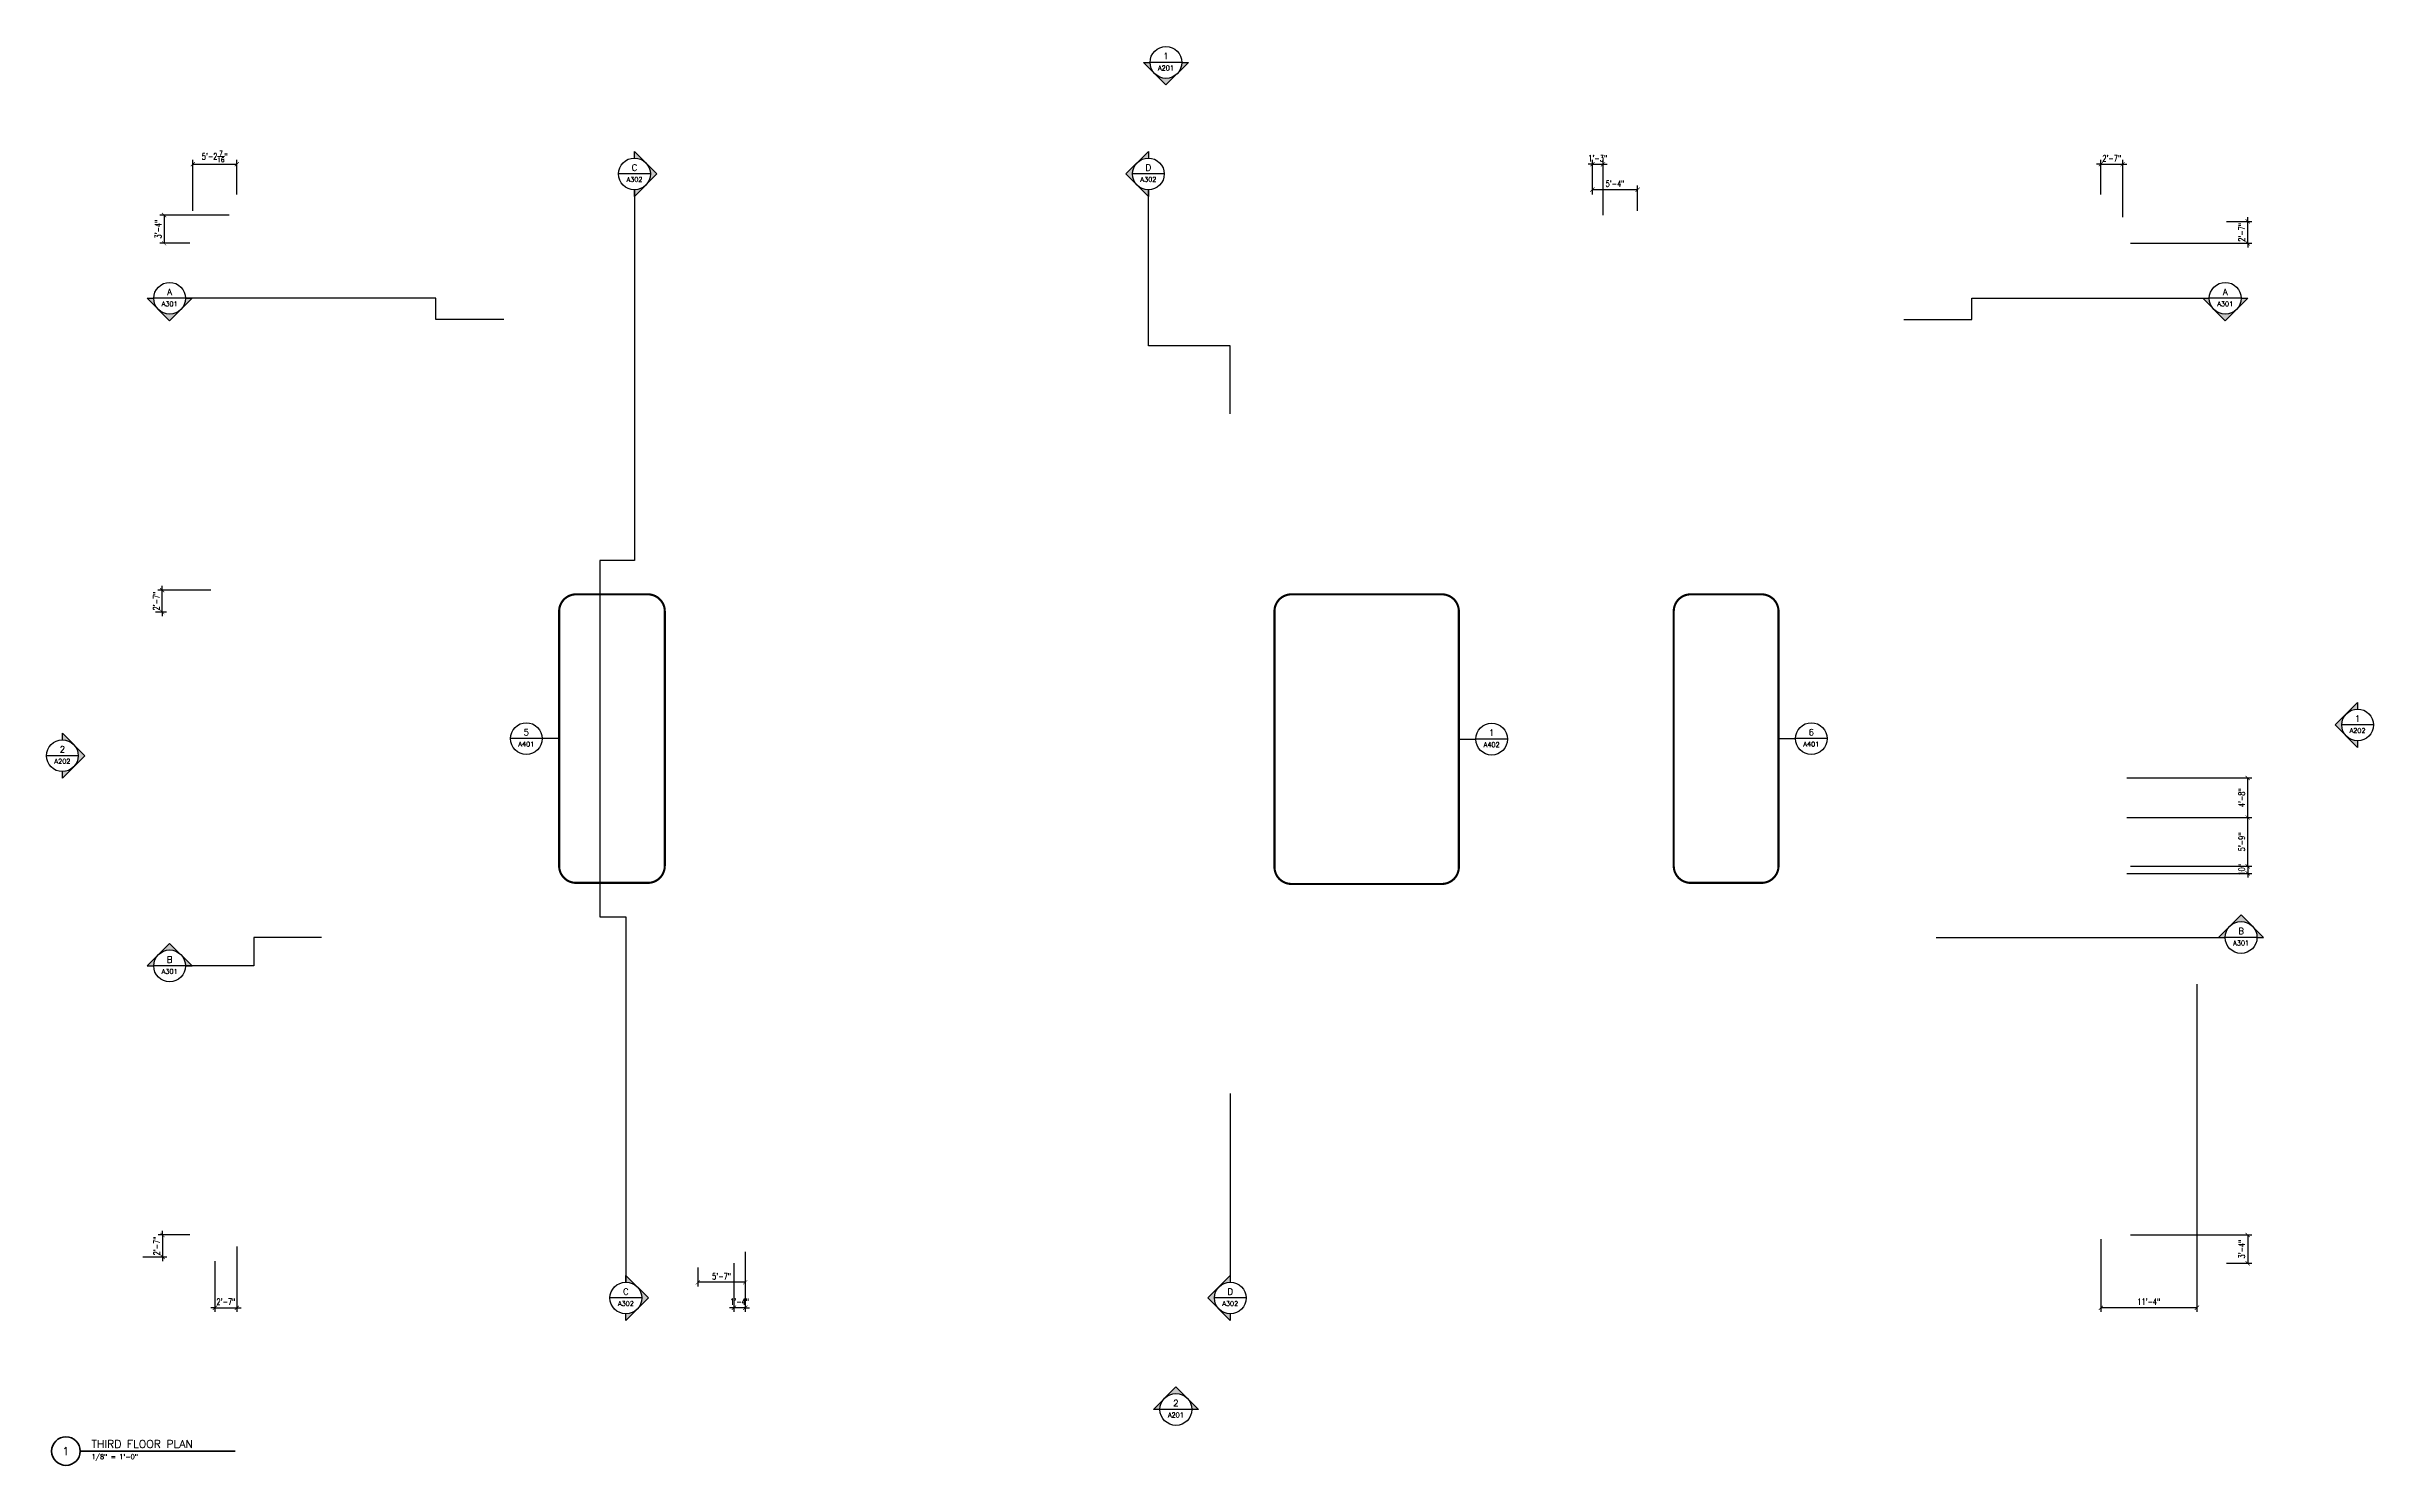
# Model space of a CAD drawing. Header units: inches. Extents: x -390 to 2906, y -206 to 1802.
import ezdxf
from ezdxf.enums import TextEntityAlignment as Align

# ---------------------------------------------------------------- set-up
doc = ezdxf.new("R2010")
doc.units = ezdxf.units.IN
doc.header["$LTSCALE"] = 0.5
doc.header["$MEASUREMENT"] = 0
doc.linetypes.add('DASHED2', pattern=[0.375, 0.25, -0.125])
doc.layers.get('0').update_dxf_attribs({"lineweight": 18})
doc.layers.get('Defpoints').update_dxf_attribs({"color": 140, "lineweight": 18})
for name, color, linetype, lineweight in [('A-Anno-Dims', 211, 'Continuous', 18), ('A-Detl-Iden', 151, 'Continuous', 25), ('A-Elev-Iden', 151, 'Continuous', 25), ('A-Sect-Iden', 191, 'Continuous', 25), ('G-Anno-Ttlb', 213, 'Continuous', 50)]:
    doc.layers.add(name, color=color, linetype=linetype, lineweight=lineweight)
doc.layers.add('G-Anno-Nplt', color=140, linetype='Continuous', lineweight=18, plot=False)
doc.styles.add('Arch-Dim', font='romans.shx', dxfattribs={"width": 0.75})
doc.styles.add('RomanS', font='romans.shx')
doc.dimstyles.new('Aec-Arch-I-96', dxfattribs={"dimscale": 96, "dimtxt": 0.09375, "dimasz": 0.0625, "dimexe": 0.0625, "dimexo": 0.0625, "dimgap": 0.03125, "dimtad": 1, "dimdec": 4, "dimzin": 3, "dimdsep": 46, "dimlunit": 4, "dimtxsty": 'Arch-Dim', "dimblk": 'ARCHTICK', "dimcen": 0.09375, "dimazin": 2, "dimtfac": 0.75, "dimtdec": 4, "dimtix": 1, "dimtmove": 2, "dimatfit": 2, "dimfxl": 1, "dimtolj": 1, "dimtzin": 0, "dimarcsym": 0})

# ---------------------------------------------------------------- blocks, each defined once
blk = doc.blocks.new('_ArchTick')
at = {"color": 0, "linetype": 'ByBlock', "const_width": 0.15}
blk.add_lwpolyline([(-0.5, -0.5), (0.5, 0.5)], dxfattribs=at)
blk = doc.blocks.new('Anno_Detail_A2')
at = {"color": 0, "linetype": 'ByBlock', "lineweight": -2}
blk.add_line((2.5, 0), (-2.5, 0), dxfattribs=at)
blk.add_circle((0, 0), 2.5, dxfattribs=at)
at = {"color": 0, "linetype": 'ByBlock', "lineweight": -2, "style": 'RomanS'}
blk.add_attdef('NUMBER', text='', height=1, dxfattribs=at).set_placement((0, 0.5), align=Align.CENTER)
blk.add_attdef('SHEET', text='', height=0.75, dxfattribs=at).set_placement((0, -0.5), align=Align.TOP_CENTER)
blk = doc.blocks.new('*D21')
at = {"layer": 'A-Anno-Dims', "color": 0, "lineweight": -2, "transparency": 16777216}
for p, q in [((-186.5, 120), (-231.2, 120)), ((-225.2, 120), (-225.2, 126)), ((-225.2, 120), (-225.2, 89)), ((-253, 89), (-219.2, 89)), ((-225.2, 89), (-225.2, 83))]:
    blk.add_line(p, q, dxfattribs=at)
at = {"layer": 'Defpoints', "color": 0, "transparency": 16777216}
for p in [(-180.5, 120, -352), (-259, 89), (-225.2, 89)]:
    blk.add_point(p, dxfattribs=at)
at = {"layer": 'A-Anno-Dims', "color": 0, "lineweight": -2, "transparency": 16777216, "xscale": 6, "yscale": 6, "zscale": 6}
for p, rotation in [((-225.2, 120), 270), ((-225.2, 89), 90)]:
    blk.add_blockref('_ArchTick', p, dxfattribs=dict(at, rotation=rotation))
at = {"layer": 'A-Anno-Dims', "color": 0, "transparency": 16777216, "insert": (-233.6, 104.5), "char_height": 9, "attachment_point": 5, "rotation": 90, "style": 'Arch-Dim'}
blk.add_mtext('\\A1;2\'-7"', dxfattribs=at)
blk = doc.blocks.new('*D22')
at = {"layer": 'A-Anno-Dims', "color": 0, "lineweight": -2, "transparency": 16777216}
for p, q in [((-157, 1033), (-231.7, 1033)), ((-225.7, 1033), (-225.7, 1039)), ((-225.7, 1002), (-225.7, 1033)), ((-235, 1002), (-219.7, 1002)), ((-225.7, 1002), (-225.7, 996))]:
    blk.add_line(p, q, dxfattribs=at)
at = {"layer": 'Defpoints', "color": 0, "transparency": 16777216}
for p in [(-225.7, 1033), (-151, 1033), (-241, 1002, -352)]:
    blk.add_point(p, dxfattribs=at)
at = {"layer": 'A-Anno-Dims', "color": 0, "lineweight": -2, "transparency": 16777216, "xscale": 6, "yscale": 6, "zscale": 6}
for p, rotation in [((-225.7, 1033), 270), ((-225.7, 1002), 90)]:
    blk.add_blockref('_ArchTick', p, dxfattribs=dict(at, rotation=rotation))
at = {"layer": 'A-Anno-Dims', "color": 0, "transparency": 16777216, "insert": (-234.1, 1017.5), "char_height": 9, "attachment_point": 5, "rotation": 90, "style": 'Arch-Dim'}
blk.add_mtext('\\A1;2\'-7"', dxfattribs=at)
blk = doc.blocks.new('*D23')
at = {"layer": 'A-Anno-Dims', "color": 0, "lineweight": -2, "transparency": 16777216}
for p, q in [((-131, 1564), (-229, 1564)), ((-223, 1564), (-223, 1524)), ((-186.5, 1524), (-229, 1524))]:
    blk.add_line(p, q, dxfattribs=at)
at = {"layer": 'Defpoints', "color": 0, "transparency": 16777216}
for p in [(-125, 1564, -352), (-223, 1524), (-180.5, 1524, -352)]:
    blk.add_point(p, dxfattribs=at)
at = {"layer": 'A-Anno-Dims', "color": 0, "lineweight": -2, "transparency": 16777216, "xscale": 6, "yscale": 6, "zscale": 6}
for p, rotation in [((-223, 1564), 90), ((-223, 1524), 270)]:
    blk.add_blockref('_ArchTick', p, dxfattribs=dict(at, rotation=rotation))
at = {"layer": 'A-Anno-Dims', "color": 0, "transparency": 16777216, "insert": (-231.4, 1544), "char_height": 9, "attachment_point": 5, "rotation": 90, "style": 'Arch-Dim'}
blk.add_mtext('\\A1;3\'-4"', dxfattribs=at)
blk = doc.blocks.new('*D24')
at = {"layer": 'A-Anno-Dims', "color": 0, "lineweight": -2, "transparency": 16777216}
for p, q in [((-182.4, 1570), (-182.4, 1642)), ((-182.4, 1636), (-120, 1636)), ((-120, 1593), (-120, 1642))]:
    blk.add_line(p, q, dxfattribs=at)
at = {"layer": 'Defpoints', "color": 0, "transparency": 16777216}
for p in [(-120, 1636), (-120, 1587, -352), (-182.4, 1564, -352)]:
    blk.add_point(p, dxfattribs=at)
at = {"layer": 'A-Anno-Dims', "color": 0, "lineweight": -2, "transparency": 16777216, "xscale": 6, "yscale": 6, "zscale": 6, "rotation": 180}
blk.add_blockref('_ArchTick', (-182.4, 1636), dxfattribs=at)
at = {"layer": 'A-Anno-Dims', "color": 0, "lineweight": -2, "transparency": 16777216, "xscale": 6, "yscale": 6, "zscale": 6}
blk.add_blockref('_ArchTick', (-120, 1636), dxfattribs=at)
at = {"layer": 'A-Anno-Dims', "color": 0, "transparency": 16777216, "insert": (-151.2, 1646.9), "char_height": 9, "attachment_point": 5, "style": 'Arch-Dim'}
blk.add_mtext('\\A1;5\'-2{\\H0.750000x;\\S7/16;}"', dxfattribs=at)
blk = doc.blocks.new('*D25')
at = {"layer": 'A-Anno-Dims', "color": 0, "lineweight": -2, "transparency": 16777216}
for p, q in [((1800, 1636), (1794, 1636)), ((1800, 1593), (1800, 1642)), ((1800, 1636), (1815, 1636)), ((1815, 1564), (1815, 1642)), ((1815, 1636), (1821, 1636))]:
    blk.add_line(p, q, dxfattribs=at)
at = {"layer": 'Defpoints', "color": 0, "transparency": 16777216}
for p in [(1815, 1636), (1800, 1587, -352), (1815, 1558)]:
    blk.add_point(p, dxfattribs=at)
at = {"layer": 'A-Anno-Dims', "color": 0, "lineweight": -2, "transparency": 16777216, "xscale": 6, "yscale": 6, "zscale": 6}
blk.add_blockref('_ArchTick', (1800, 1636), dxfattribs=at)
at = {"layer": 'A-Anno-Dims', "color": 0, "lineweight": -2, "transparency": 16777216, "xscale": 6, "yscale": 6, "zscale": 6, "rotation": 180}
blk.add_blockref('_ArchTick', (1815, 1636), dxfattribs=at)
at = {"layer": 'A-Anno-Dims', "color": 0, "transparency": 16777216, "insert": (1807.5, 1644.4), "char_height": 9, "attachment_point": 5, "style": 'Arch-Dim'}
blk.add_mtext('\\A1;1\'-3"', dxfattribs=at)
blk = doc.blocks.new('*D26')
at = {"layer": 'A-Anno-Dims', "color": 0, "lineweight": -2, "transparency": 16777216}
for p, q in [((1800, 1599), (1800, 1606)), ((1800, 1600), (1864, 1600)), ((1864, 1570), (1864, 1606))]:
    blk.add_line(p, q, dxfattribs=at)
at = {"layer": 'Defpoints', "color": 0, "transparency": 16777216}
for p in [(1800, 1593, -352), (1864, 1600), (1864, 1564, -352)]:
    blk.add_point(p, dxfattribs=at)
at = {"layer": 'A-Anno-Dims', "color": 0, "lineweight": -2, "transparency": 16777216, "xscale": 6, "yscale": 6, "zscale": 6, "rotation": 180}
blk.add_blockref('_ArchTick', (1800, 1600), dxfattribs=at)
at = {"layer": 'A-Anno-Dims', "color": 0, "lineweight": -2, "transparency": 16777216, "xscale": 6, "yscale": 6, "zscale": 6}
blk.add_blockref('_ArchTick', (1864, 1600), dxfattribs=at)
at = {"layer": 'A-Anno-Dims', "color": 0, "transparency": 16777216, "insert": (1832, 1608.4), "char_height": 9, "attachment_point": 5, "style": 'Arch-Dim'}
blk.add_mtext('\\A1;5\'-4"', dxfattribs=at)
blk = doc.blocks.new('*D27')
at = {"layer": 'A-Anno-Dims', "color": 0, "lineweight": -2, "transparency": 16777216}
for p, q in [((2520, 1636), (2514, 1636)), ((2520, 1593), (2520, 1642)), ((2520, 1636), (2551, 1636)), ((2551, 1561), (2551, 1642)), ((2551, 1636), (2557, 1636))]:
    blk.add_line(p, q, dxfattribs=at)
at = {"layer": 'Defpoints', "color": 0, "transparency": 16777216}
for p in [(2551, 1636), (2520, 1587, -352), (2551, 1555)]:
    blk.add_point(p, dxfattribs=at)
at = {"layer": 'A-Anno-Dims', "color": 0, "lineweight": -2, "transparency": 16777216, "xscale": 6, "yscale": 6, "zscale": 6}
blk.add_blockref('_ArchTick', (2520, 1636), dxfattribs=at)
at = {"layer": 'A-Anno-Dims', "color": 0, "lineweight": -2, "transparency": 16777216, "xscale": 6, "yscale": 6, "zscale": 6, "rotation": 180}
blk.add_blockref('_ArchTick', (2551, 1636), dxfattribs=at)
at = {"layer": 'A-Anno-Dims', "color": 0, "transparency": 16777216, "insert": (2535.5, 1644.4), "char_height": 9, "attachment_point": 5, "style": 'Arch-Dim'}
blk.add_mtext('\\A1;2\'-7"', dxfattribs=at)
blk = doc.blocks.new('*D28')
at = {"layer": 'A-Anno-Dims', "color": 0, "lineweight": -2, "transparency": 16777216}
for p, q in [((2698, 1555), (2734, 1555)), ((2728, 1555), (2728, 1561)), ((2728, 1524), (2728, 1555)), ((2562, 1524), (2734, 1524)), ((2728, 1524), (2728, 1518))]:
    blk.add_line(p, q, dxfattribs=at)
at = {"layer": 'Defpoints', "color": 0, "transparency": 16777216}
for p in [(2692, 1555), (2728, 1555), (2556, 1524, -352)]:
    blk.add_point(p, dxfattribs=at)
at = {"layer": 'A-Anno-Dims', "color": 0, "lineweight": -2, "transparency": 16777216, "xscale": 6, "yscale": 6, "zscale": 6}
for p, rotation in [((2728, 1555), 270), ((2728, 1524), 90)]:
    blk.add_blockref('_ArchTick', p, dxfattribs=dict(at, rotation=rotation))
at = {"layer": 'A-Anno-Dims', "color": 0, "transparency": 16777216, "insert": (2719.6, 1539.5), "char_height": 9, "attachment_point": 5, "rotation": 90, "style": 'Arch-Dim'}
blk.add_mtext('\\A1;2\'-7"', dxfattribs=at)
blk = doc.blocks.new('*D29')
at = {"layer": 'A-Anno-Dims', "color": 0, "lineweight": -2, "transparency": 16777216}
for p, q in [((2557, 632), (2734, 632)), ((2562, 642), (2734, 642)), ((2728, 642), (2728, 648)), ((2728, 642), (2728, 632)), ((2728, 632), (2728, 626))]:
    blk.add_line(p, q, dxfattribs=at)
at = {"layer": 'Defpoints', "color": 0, "transparency": 16777216}
for p in [(2551, 632), (2556, 642, -352), (2728, 632)]:
    blk.add_point(p, dxfattribs=at)
at = {"layer": 'A-Anno-Dims', "color": 0, "lineweight": -2, "transparency": 16777216, "xscale": 6, "yscale": 6, "zscale": 6}
for p, rotation in [((2728, 642), 270), ((2728, 632), 90)]:
    blk.add_blockref('_ArchTick', p, dxfattribs=dict(at, rotation=rotation))
at = {"layer": 'A-Anno-Dims', "color": 0, "transparency": 16777216, "insert": (2719.6, 637), "char_height": 9, "attachment_point": 5, "rotation": 90, "style": 'Arch-Dim'}
blk.add_mtext('\\A1;10"', dxfattribs=at)
blk = doc.blocks.new('*D30')
at = {"layer": 'A-Anno-Dims', "color": 0, "lineweight": -2, "transparency": 16777216}
for p, q in [((2557, 711), (2734, 711)), ((2728, 642), (2728, 711)), ((2562, 642), (2734, 642))]:
    blk.add_line(p, q, dxfattribs=at)
at = {"layer": 'Defpoints', "color": 0, "transparency": 16777216}
for p in [(2551, 711), (2728, 711), (2556, 642, -352)]:
    blk.add_point(p, dxfattribs=at)
at = {"layer": 'A-Anno-Dims', "color": 0, "lineweight": -2, "transparency": 16777216, "xscale": 6, "yscale": 6, "zscale": 6}
for p, rotation in [((2728, 711), 90), ((2728, 642), 270)]:
    blk.add_blockref('_ArchTick', p, dxfattribs=dict(at, rotation=rotation))
at = {"layer": 'A-Anno-Dims', "color": 0, "transparency": 16777216, "insert": (2719.6, 676.5), "char_height": 9, "attachment_point": 5, "rotation": 90, "style": 'Arch-Dim'}
blk.add_mtext('\\A1;5\'-9"', dxfattribs=at)
blk = doc.blocks.new('*D31')
at = {"layer": 'A-Anno-Dims', "color": 0, "lineweight": -2, "transparency": 16777216}
for p, q in [((2557, 767), (2734, 767)), ((2728, 711), (2728, 767)), ((2557, 711), (2734, 711))]:
    blk.add_line(p, q, dxfattribs=at)
at = {"layer": 'Defpoints', "color": 0, "transparency": 16777216}
for p in [(2551, 767), (2728, 767), (2551, 711)]:
    blk.add_point(p, dxfattribs=at)
at = {"layer": 'A-Anno-Dims', "color": 0, "lineweight": -2, "transparency": 16777216, "xscale": 6, "yscale": 6, "zscale": 6}
for p, rotation in [((2728, 767), 90), ((2728, 711), 270)]:
    blk.add_blockref('_ArchTick', p, dxfattribs=dict(at, rotation=rotation))
at = {"layer": 'A-Anno-Dims', "color": 0, "transparency": 16777216, "insert": (2719.6, 739), "char_height": 9, "attachment_point": 5, "rotation": 90, "style": 'Arch-Dim'}
blk.add_mtext('\\A1;4\'-8"', dxfattribs=at)
blk = doc.blocks.new('*D32')
at = {"layer": 'A-Anno-Dims', "color": 0, "lineweight": -2, "transparency": 16777216}
for p, q in [((2562, 120), (2734, 120)), ((2728, 120), (2728, 80)), ((2698, 80), (2734, 80))]:
    blk.add_line(p, q, dxfattribs=at)
at = {"layer": 'Defpoints', "color": 0, "transparency": 16777216}
for p in [(2556, 120, -352), (2692, 80), (2728, 80)]:
    blk.add_point(p, dxfattribs=at)
at = {"layer": 'A-Anno-Dims', "color": 0, "lineweight": -2, "transparency": 16777216, "xscale": 6, "yscale": 6, "zscale": 6}
for p, rotation in [((2728, 120), 90), ((2728, 80), 270)]:
    blk.add_blockref('_ArchTick', p, dxfattribs=dict(at, rotation=rotation))
at = {"layer": 'A-Anno-Dims', "color": 0, "transparency": 16777216, "insert": (2719.6, 100), "char_height": 9, "attachment_point": 5, "rotation": 90, "style": 'Arch-Dim'}
blk.add_mtext('\\A1;3\'-4"', dxfattribs=at)
blk = doc.blocks.new('*D33')
at = {"layer": 'A-Anno-Dims', "color": 0, "lineweight": -2, "transparency": 16777216}
for p, q in [((2656, 475.3), (2656, 11)), ((2520, 114), (2520, 11)), ((2656, 17), (2520, 17))]:
    blk.add_line(p, q, dxfattribs=at)
at = {"layer": 'Defpoints', "color": 0, "transparency": 16777216}
for p in [(2656, 481.3, -208.8), (2520, 120, -352), (2520, 17)]:
    blk.add_point(p, dxfattribs=at)
at = {"layer": 'A-Anno-Dims', "color": 0, "lineweight": -2, "transparency": 16777216, "xscale": 6, "yscale": 6, "zscale": 6, "rotation": 180}
blk.add_blockref('_ArchTick', (2520, 17), dxfattribs=at)
at = {"layer": 'A-Anno-Dims', "color": 0, "lineweight": -2, "transparency": 16777216, "xscale": 6, "yscale": 6, "zscale": 6}
blk.add_blockref('_ArchTick', (2656, 17), dxfattribs=at)
at = {"layer": 'A-Anno-Dims', "color": 0, "transparency": 16777216, "insert": (2588, 25.4), "char_height": 9, "attachment_point": 5, "style": 'Arch-Dim'}
blk.add_mtext('\\A1;11\'-4"', dxfattribs=at)
blk = doc.blocks.new('*D34')
at = {"layer": 'A-Anno-Dims', "color": 0, "lineweight": -2, "transparency": 16777216}
for p, q in [((-120, 103.8), (-120, 11)), ((-151, 83), (-151, 11)), ((-151, 17), (-157, 17)), ((-151, 17), (-120, 17)), ((-120, 17), (-114, 17))]:
    blk.add_line(p, q, dxfattribs=at)
at = {"layer": 'Defpoints', "color": 0, "transparency": 16777216}
for p in [(-120, 109.8), (-151, 89), (-120, 17)]:
    blk.add_point(p, dxfattribs=at)
at = {"layer": 'A-Anno-Dims', "color": 0, "lineweight": -2, "transparency": 16777216, "xscale": 6, "yscale": 6, "zscale": 6}
blk.add_blockref('_ArchTick', (-151, 17), dxfattribs=at)
at = {"layer": 'A-Anno-Dims', "color": 0, "lineweight": -2, "transparency": 16777216, "xscale": 6, "yscale": 6, "zscale": 6, "rotation": 180}
blk.add_blockref('_ArchTick', (-120, 17), dxfattribs=at)
at = {"layer": 'A-Anno-Dims', "color": 0, "transparency": 16777216, "insert": (-135.5, 25.4), "char_height": 9, "attachment_point": 5, "style": 'Arch-Dim'}
blk.add_mtext('\\A1;2\'-7"', dxfattribs=at)
blk = doc.blocks.new('*D35')
at = {"layer": 'A-Anno-Dims', "color": 0, "lineweight": -2, "transparency": 16777216}
for p, q in [((584, 80), (584, 11)), ((600, 96), (600, 11)), ((584, 17), (578, 17)), ((600, 17), (584, 17)), ((600, 17), (606, 17))]:
    blk.add_line(p, q, dxfattribs=at)
at = {"layer": 'Defpoints', "color": 0, "transparency": 16777216}
for p in [(600, 102, -352), (584, 86), (584, 17)]:
    blk.add_point(p, dxfattribs=at)
at = {"layer": 'A-Anno-Dims', "color": 0, "lineweight": -2, "transparency": 16777216, "xscale": 6, "yscale": 6, "zscale": 6}
blk.add_blockref('_ArchTick', (584, 17), dxfattribs=at)
at = {"layer": 'A-Anno-Dims', "color": 0, "lineweight": -2, "transparency": 16777216, "xscale": 6, "yscale": 6, "zscale": 6, "rotation": 180}
blk.add_blockref('_ArchTick', (600, 17), dxfattribs=at)
at = {"layer": 'A-Anno-Dims', "color": 0, "transparency": 16777216, "insert": (592, 25.4), "char_height": 9, "attachment_point": 5, "style": 'Arch-Dim'}
blk.add_mtext('\\A1;1\'-4"', dxfattribs=at)
blk = doc.blocks.new('*D36')
at = {"layer": 'A-Anno-Dims', "color": 0, "lineweight": -2, "transparency": 16777216}
for p, q in [((533, 74), (533, 47)), ((600, 90), (600, 47)), ((600, 53), (533, 53))]:
    blk.add_line(p, q, dxfattribs=at)
at = {"layer": 'Defpoints', "color": 0, "transparency": 16777216}
for p in [(533, 80, -208.8), (600, 96, -352), (533, 53)]:
    blk.add_point(p, dxfattribs=at)
at = {"layer": 'A-Anno-Dims', "color": 0, "lineweight": -2, "transparency": 16777216, "xscale": 6, "yscale": 6, "zscale": 6, "rotation": 180}
blk.add_blockref('_ArchTick', (533, 53), dxfattribs=at)
at = {"layer": 'A-Anno-Dims', "color": 0, "lineweight": -2, "transparency": 16777216, "xscale": 6, "yscale": 6, "zscale": 6}
blk.add_blockref('_ArchTick', (600, 53), dxfattribs=at)
at = {"layer": 'A-Anno-Dims', "color": 0, "transparency": 16777216, "insert": (566.5, 61.4), "char_height": 9, "attachment_point": 5, "style": 'Arch-Dim'}
blk.add_mtext('\\A1;5\'-7"', dxfattribs=at)
blk = doc.blocks.new('Anno_Section_A2')
at = {"color": 0, "linetype": 'ByBlock', "lineweight": -2}
blk.add_line((2.5, 0), (-2.5, 0), dxfattribs=at)
blk.add_circle((0, 0), 2.5, dxfattribs=at)
at = {"color": 0, "linetype": 'ByBlock', "lineweight": -2, "style": 'RomanS'}
blk.add_attdef('NUMBER', text='', height=1, dxfattribs=at).set_placement((0, 0.5), align=Align.CENTER)
blk.add_attdef('SHEET', text='', height=0.75, dxfattribs=at).set_placement((0, -0.5), align=Align.TOP_CENTER)
blk = doc.blocks.new('Anno_Arrow_A2')
at = {"linetype": 'ByBlock', "lineweight": -2}
h = blk.add_hatch(color=0, dxfattribs=at)
h.paths.add_polyline_path([(-1.77, 1.77), (-3.54, 0), (-2.5, 0, -0.198912)])
h.paths.add_polyline_path([(0, 3.54), (-1.77, 1.77, -0.414214), (1.77, 1.77)])
h.paths.add_polyline_path([(2.37, 1.16), (2.25, 1.1, -0.114349), (2.5, 0), (3.54, 0)])
h.paths.add_polyline_path([(1.77, 1.77, -0.082683), (2.25, 1.1), (2.37, 1.16)])
at = {"color": 0, "linetype": 'ByBlock', "lineweight": -2}
blk.add_lwpolyline([(-2.5, 0), (-3.54, 0), (0, 3.54), (3.54, 0), (2.5, 0)], dxfattribs=at)
blk = doc.blocks.new('Anno_Elevation_A2')
at = {"color": 0, "linetype": 'ByBlock', "lineweight": -2}
blk.add_line((2.5, 0), (-2.5, 0), dxfattribs=at)
blk.add_circle((0, 0), 2.5, dxfattribs=at)
at = {"color": 0, "linetype": 'ByBlock', "lineweight": -2, "style": 'RomanS'}
blk.add_attdef('NUMBER', text='', height=1, dxfattribs=at).set_placement((0, 0.5), align=Align.CENTER)
blk.add_attdef('SHEET', text='', height=0.75, dxfattribs=at).set_placement((0, -0.5), align=Align.TOP_CENTER)
blk = doc.blocks.new('Anno_Title_A1')
at = {"color": 0, "linetype": 'ByBlock', "lineweight": -2}
blk.add_circle((0, 0), 2.25, dxfattribs=at)
blk.add_circle((0, 0), 2.25, dxfattribs=at)
at = {"color": 0, "linetype": 'ByBlock', "lineweight": -2, "style": 'RomanS'}
blk.add_attdef('NUMBER', text='', height=1.25, dxfattribs=at).set_placement((0, 0), align=Align.MIDDLE)
blk = doc.blocks.new('Anno_Title_T1')
at = {"color": 0, "linetype": 'ByBlock', "lineweight": -2, "style": 'RomanS'}
blk.add_attdef('TITLE', (2.75, 0.5), '', height=1.25, dxfattribs=at)
blk.add_attdef('SCALE', text='', height=0.75, dxfattribs=at).set_placement((2.75, -0.5), align=Align.TOP_LEFT)

msp = doc.modelspace()

# ---------------------------------------------------------------- linework, layer by layer
at = {"layer": 'A-Detl-Iden', "linetype": 'DASHED2', "const_width": 3, "flags": 128}
for points in [[(336.5, 642.5, 0.4142135624), (360.5, 618.5), (462.125, 618.5, 0.4142135624), (486.125, 642.5), (486.125, 1003, 0.4142135624), (462.125, 1027), (360.5, 1027, 0.4142135624), (336.5, 1003)], [(1349.625, 641, 0.4142135624), (1373.625, 617), (1586.776, 617, 0.4142135624), (1610.776, 641), (1610.776, 1003, 0.4142135624), (1586.776, 1027), (1373.625, 1027, 0.4142135624), (1349.625, 1003)], [(1915.125, 642.5, 0.4142135624), (1939.125, 618.5), (2039.5, 618.5, 0.4142135624), (2063.5, 642.5), (2063.5, 1003, 0.4142135624), (2039.5, 1027), (1939.125, 1027, 0.4142135624), (1915.125, 1003)]]:
    msp.add_lwpolyline(points, format="xyb", close=True, dxfattribs=at)
at = {"layer": 'A-Sect-Iden'}
for points in [[(443.1875, 1599.68019), (443.1875, 1074.66775), (394, 1074.66775), (394, 570.5), (431, 570.5), (431, 53.31981)], [(1287, 1282.72718), (1287, 1378.72718), (1171.05802, 1378.72718), (1171.05802, 1599.68019)], [(258.01936, 1416), (162.01936, 1416), (162.01936, 1446.125), (-192.68019, 1446.125)], [(2241.125, 1416), (2337.125, 1416), (2337.125, 1446.125), (2673.68019, 1446.125)], [(0.03651, 541.2099), (-95.96349, 541.2099), (-95.96349, 501), (-192.68019, 501)], [(2286.75, 541.2099), (2696.18019, 541.2099)], [(1287, 320.46582), (1287, 53.31981)]]:
    msp.add_lwpolyline(points, dxfattribs=at)
at = {"layer": 'G-Anno-Ttlb'}
msp.add_lwpolyline([(-341.75, -186, 2.4, 2.4, 0), (-122, -186, 2.4, 2.4, 0)], format="xyseb", dxfattribs=at)

# ---------------------------------------------------------------- block references
at = {"layer": 'A-Detl-Iden', "xscale": 9, "yscale": 9, "zscale": 9}
for p, values in [((290, 822.75), {'SHEET': 'A401', 'NUMBER': '5'}), ((1657.276, 822), {'SHEET': 'A402', 'NUMBER': '1'}), ((2110, 822.75), {'SHEET': 'A401', 'NUMBER': '6'})]:
    msp.add_blockref('Anno_Detail_A2', p, dxfattribs=at).add_auto_attribs(values)
at = {"layer": 'A-Elev-Iden', "xscale": 9, "yscale": 9, "zscale": 9}
for p, rotation in [((1195.9375, 1780), 180), ((2883.63652, 842.0625), 90), ((-367, 798.5625), 270)]:
    msp.add_blockref('Anno_Arrow_A2', p, dxfattribs=dict(at, rotation=rotation))
for p, values in [((1195.9375, 1780), {'SHEET': 'A201', 'NUMBER': '1'}), ((2883.63652, 842.0625), {'SHEET': 'A202', 'NUMBER': '1'}), ((-367, 798.5625), {'SHEET': 'A202', 'NUMBER': '2'}), ((1210, -127), {'SHEET': 'A201', 'NUMBER': '2'})]:
    msp.add_blockref('Anno_Elevation_A2', p, dxfattribs=at).add_auto_attribs(values)
msp.add_blockref('Anno_Arrow_A2', (1210, -127), dxfattribs=at)
at = {"layer": 'A-Sect-Iden', "yscale": 9, "zscale": 9}
for p, xscale, rotation in [((443.1875, 1622.18019), 9, 270), ((1171.05802, 1622.18019), 9, 90), ((-215.18019, 1446.125), 9, 180), ((2696.18019, 1446.125), 9, 180), ((-215.18019, 501), -9, 359.9999999999999), ((431, 30.81981), 9, 270), ((1287, 30.81981), 9, 90)]:
    msp.add_blockref('Anno_Arrow_A2', p, dxfattribs=dict(at, xscale=xscale, rotation=rotation))
at = {"layer": 'A-Sect-Iden', "xscale": 9, "yscale": 9, "zscale": 9}
for p, values in [((443.1875, 1622.18019), {'SHEET': 'A302', 'NUMBER': 'C'}), ((1171.05802, 1622.18019), {'SHEET': 'A302', 'NUMBER': 'D'}), ((-215.18019, 1446.125), {'SHEET': 'A301', 'NUMBER': 'A'}), ((2696.18019, 1446.125), {'SHEET': 'A301', 'NUMBER': 'A'}), ((2718.68019, 541.2099), {'SHEET': 'A301', 'NUMBER': 'B'}), ((-215.18019, 501), {'SHEET': 'A301', 'NUMBER': 'B'}), ((431, 30.81981), {'SHEET': 'A302', 'NUMBER': 'C'}), ((1287, 30.81981), {'SHEET': 'A302', 'NUMBER': 'D'})]:
    msp.add_blockref('Anno_Section_A2', p, dxfattribs=at).add_auto_attribs(values)
at = {"layer": 'A-Sect-Iden', "xscale": -9, "yscale": 9, "zscale": 9}
msp.add_blockref('Anno_Arrow_A2', (2718.68019, 541.2099), dxfattribs=at)
at = {"layer": 'G-Anno-Ttlb'}
ref = msp.add_blockref('Anno_Title_A1', (-362, -186, -352), dxfattribs=dict(at, xscale=9, yscale=9, zscale=9))
ref.add_attrib('NUMBER', '1', dxfattribs={"layer": '0', "color": 0, "linetype": 'ByBlock', "lineweight": -2, "height": 11.25, "style": 'Arch-Dim'}).set_placement((-362, -186, -352), align=Align.MIDDLE)
ref = msp.add_blockref('Anno_Title_T1', (-350.59243, -186, -335.2689), dxfattribs=dict(at, xscale=9, yscale=9, zscale=9))
ref.add_attrib('SCALE', '1/8" = 1\'-0"', dxfattribs={"layer": '0', "color": 0, "linetype": 'ByBlock', "lineweight": -2, "height": 6.75, "style": 'Arch-Dim'}).set_placement((-325.84243, -190.5, -335.2689), align=Align.TOP_LEFT)
ref.add_attrib('TITLE', 'THIRD FLOOR PLAN', (-325.84243, -181.5, -335.2689), dxfattribs={"layer": '0', "color": 0, "linetype": 'ByBlock', "lineweight": -2, "height": 11.25, "style": 'Arch-Dim'})

# ---------------------------------------------------------------- texts
at = {"layer": 'G-Anno-Nplt', "char_height": 9, "style": 'Arch-Dim'}
for insert, attachment_point in [((2071.43854, 1070.12115), 7), ((317.09464, 729.32287), 9)]:
    msp.add_mtext('\\A1;', dxfattribs=dict(at, insert=insert, attachment_point=attachment_point))

# ---------------------------------------------------------------- dimensions: what is measured, and where the dimension line sits
at = {"layer": 'A-Anno-Dims'}
for base, p1, p2, picture, middle in [((-120, 1636), (-182.41604, 1564, -352), (-120, 1587, -352), '*D24', (-151.20802, 1646.875)), ((1815, 1636), (1800, 1587, -352), (1815, 1558), '*D25', (1807.5, 1644.35714)), ((2551, 1636), (2520, 1587, -352), (2551, 1555), '*D27', (2535.5, 1644.35714)), ((1864, 1600), (1800, 1593, -352), (1864, 1564, -352), '*D26', (1832, 1608.35714)), ((2520, 17), (2656, 481.34945, -208.75), (2520, 120, -352), '*D33', (2588, 25.35714)), ((-120, 17), (-151, 89), (-120, 109.825), '*D34', (-135.5, 25.35714)), ((583.99841, 17), (600, 102, -352), (583.99841, 86), '*D35', (591.9992, 25.35714)), ((533, 53), (600, 96, -352), (533, 80, -208.75), '*D36', (566.5, 61.35714))]:
    dim = msp.add_linear_dim(base=base, p1=p1, p2=p2, dimstyle='Aec-Arch-I-96', dxfattribs=at)
    dim.commit()
    dim.dimension.update_dxf_attribs({"geometry": picture, "text_midpoint": middle})
for base, p1, p2, picture, middle in [((-223, 1524), (-125, 1564, -352), (-180.5, 1524, -352), '*D23', (-231.35714, 1544)), ((2728, 1555), (2556, 1524, -352), (2692, 1555), '*D28', (2719.64286, 1539.5)), ((-225.72324, 1033), (-241, 1002, -352), (-151, 1033), '*D22', (-234.08038, 1017.5)), ((2728, 767), (2551, 711), (2551, 767), '*D31', (2719.64286, 739)), ((2728, 711), (2556, 642, -352), (2551, 711), '*D30', (2719.64286, 676.5)), ((2728, 632), (2556, 642, -352), (2551, 632), '*D29', (2719.64286, 637)), ((-225.22879, 89), (-180.5, 120, -352), (-259, 89), '*D21', (-233.58594, 104.5)), ((2728, 79.98364), (2556, 120, -352), (2692, 79.98364), '*D32', (2719.64286, 99.99182))]:
    dim = msp.add_linear_dim(base=base, p1=p1, p2=p2, angle=90, dimstyle='Aec-Arch-I-96', dxfattribs=at)
    dim.commit()
    dim.dimension.update_dxf_attribs({"geometry": picture, "text_midpoint": middle})

# ---------------------------------------------------------------- leaders
at = {"layer": 'A-Detl-Iden', "has_arrowhead": 0}
for points in [[(336.5, 822.75), (312.5, 822.75)], [(1610.776, 822), (1634.776, 822)], [(2063.5, 822.75), (2087.5, 822.75)]]:
    msp.add_leader(points, dimstyle='Aec-Arch-I-96', dxfattribs=at)

doc.saveas('drawing.dxf')
